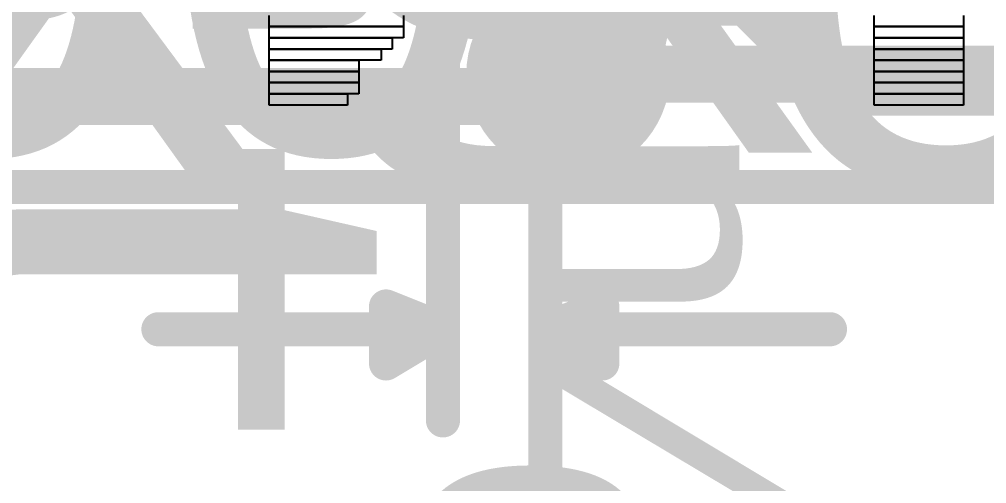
# Model space of a CAD drawing. Header units: inches. Extents: x -2.12 to 4.45, y -3.15 to 1.57.
# Drawn here: x 0.6064 to 0.7763, y -1.5477 to -1.4662 of the extents above; entities that cross this region are included whole.
import ezdxf

# ---------------------------------------------------------------- set-up
doc = ezdxf.new("R2010")
doc.units = ezdxf.units.IN
doc.header["$MEASUREMENT"] = 0
for name, color, linetype in [('Bottom', 5, 'Continuous'), ('Bottom Solder', 6, 'Continuous'), ('bPlace', 56, 'Continuous'), ('Dimension', 6, 'Continuous'), ('Keep-Out Layer', 6, 'Continuous'), ('Measures', 56, 'Continuous'), ('Top', 1, 'Continuous'), ('Top Solder', 216, 'Continuous'), ('Top Value', 56, 'Continuous'), ('Via Holes', 16, 'Continuous')]:
    doc.layers.add(name, color=color, linetype=linetype)
doc.styles.add('Arial', font='', dxfattribs={"height": 0.2})
doc.styles.add('Courier New', font='', dxfattribs={"height": 0.2})
doc.styles.get('Arial').set_extended_font_data('Arial')
doc.styles.get('Courier New').set_extended_font_data('Courier New')

# ---------------------------------------------------------------- blocks, each defined once
blk = doc.blocks.new('SMD3225_3_2X2_5X0_7_MTC_L_43')
at = {"layer": 'Measures', "style": 'Courier New'}
for s, p in [('Inner Pad Padstyle: RX47Y-4D0T', (-0.666, -0.315)), ('Alternate 1 Padstyle: OX60Y90D30P', (-0.712, -0.515))]:
    blk.add_text(s, height=0.0775, dxfattribs=at).set_placement(p)
blk = doc.blocks.new('TO_236AB_NEX_L_53')
at = {"layer": 'Measures', "style": 'Courier New'}
blk.add_text('Alt 2 Padstyle: OX90Y60D30P', height=0.0775, dxfattribs=at).set_placement((-0.583, -0.53))
blk = doc.blocks.new('TO_236_VIS_L_90')
at = {"layer": 'Measures', "const_width": 0.006}
blk.add_lwpolyline([(0.087, -0.152), (0.037, -0.152)], dxfattribs=at)
at = {"layer": 'Measures', "const_width": 0.003}
blk.add_lwpolyline([(0.0855, -0.152, 1), (0.0885, -0.152, 1)], format="xyb", close=True, dxfattribs=at)
at = {"layer": 'Measures', "style": 'Courier New'}
for s, height, p in [('0.075in/1.9mm', 0.03875, (-0.136, -0.197)), ('Top Padstyle: RX20Y40D0T', 0.0775, (-0.53, -0.308))]:
    blk.add_text(s, height=height, dxfattribs=at).set_placement(p)
blk = doc.blocks.new('TO_236AB_NEX_L_93')
at = {"layer": 'Measures', "const_width": 0.006}
for points in [[(0.134, 0.05), (0.134, 0.1)], [(0.14, 0.06), (0.13, 0.06)], [(0.134, 0.05), (0.13, 0.06)], [(0.134, 0.05), (0.14, 0.06)], [(0.134, 0.05), (0.01, 0.05)], [(0.21, 0.05), (0.134, 0.05)], [(0.134, 0.032), (0, 0.032)], [(0.13, 0.022), (0.134, 0.032)], [(0.14, 0.022), (0.134, 0.032)], [(0.134, -0.018), (0.134, 0.032)], [(0.15, 0.032), (0.134, 0.032)], [(0.14, 0.022), (0.13, 0.022)]]:
    blk.add_lwpolyline(points, dxfattribs=at)
at = {"layer": 'Measures', "const_width": 0.003}
for points in [[(0.1325, 0.1, 1), (0.1355, 0.1, 1)], [(0.1285, 0.06, 1), (0.1315, 0.06, 1)], [(0.1285, 0.06, 1), (0.1315, 0.06, 1)], [(0.1385, 0.06, 1), (0.1415, 0.06, 1)], [(0.1385, 0.06, 1), (0.1415, 0.06, 1)], [(0.1325, 0.05, 1), (0.1355, 0.05, 1)], [(0.1325, 0.05, 1), (0.1355, 0.05, 1)], [(0.1325, 0.05, 1), (0.1355, 0.05, 1)], [(0.1325, 0.05, 1), (0.1355, 0.05, 1)], [(0.1325, 0.05, 1), (0.1355, 0.05, 1)], [(0.1325, 0.032, 1), (0.1355, 0.032, 1)], [(0.1325, 0.032, 1), (0.1355, 0.032, 1)], [(0.1325, 0.032, 1), (0.1355, 0.032, 1)], [(0.1325, 0.032, 1), (0.1355, 0.032, 1)], [(0.1325, 0.032, 1), (0.1355, 0.032, 1)], [(0.1485, 0.032, 1), (0.1515, 0.032, 1)], [(0.1285, 0.022, 1), (0.1315, 0.022, 1)], [(0.1285, 0.022, 1), (0.1315, 0.022, 1)], [(0.1385, 0.022, 1), (0.1415, 0.022, 1)], [(0.1385, 0.022, 1), (0.1415, 0.022, 1)], [(0.1325, -0.018, 1), (0.1355, -0.018, 1)]]:
    blk.add_lwpolyline(points, format="xyb", close=True, dxfattribs=at)
at = {"layer": 'Measures', "style": 'Courier New'}
for s, p in [('0.018in/0.457mm', (0.154, 0.028)), ('0.056in/1.422mm', (-0.498, -0.012))]:
    blk.add_text(s, height=0.03875, dxfattribs=at).set_placement(p)

msp = doc.modelspace()

# ---------------------------------------------------------------- hatches: boundary and pattern name
at = {"layer": 'Bottom'}
h = msp.add_hatch(color=5, dxfattribs=at)
edge = h.paths.add_edge_path()
edge.add_arc((0.7028, -1.47583), 0.013905, 0, 360)
at = {"layer": 'Bottom Solder'}
h = msp.add_hatch(color=6, dxfattribs=at)
edge = h.paths.add_edge_path()
edge.add_arc((0.7028, -1.47583), 0.017905, 0, 360)
at = {"layer": 'Top'}
h = msp.add_hatch(color=1, dxfattribs=at)
edge = h.paths.add_edge_path()
edge.add_arc((0.7028, -1.47583), 0.013905, 0, 360)
at = {"layer": 'Top Solder'}
h = msp.add_hatch(color=216, dxfattribs=at)
edge = h.paths.add_edge_path()
edge.add_arc((0.7028, -1.47583), 0.017905, 0, 360)
at = {"layer": 'Via Holes'}
h = msp.add_hatch(color=7, dxfattribs=at)
edge = h.paths.add_edge_path()
edge.add_arc((0.7028, -1.47583), 0.005905, 0, 360)

# ---------------------------------------------------------------- linework, layer by layer
at = {"layer": 'Bottom', "const_width": 0.01}
msp.add_lwpolyline([(0.7028, -1.47583), (1.7478, -1.47583)], dxfattribs=at)
at = {"layer": 'Bottom', "const_width": 0.005}
msp.add_lwpolyline([(0.7003, -1.47583, 1), (0.7053, -1.47583, 1)], format="xyb", close=True, dxfattribs=at)
at = {"layer": 'bPlace'}
for p, q in [((0.65024, -1.46746), (0.65024, -1.46549)), ((0.67386, -1.46549), (0.67386, -1.46746)), ((0.75654, -1.46746), (0.75654, -1.46549)), ((0.77229, -1.46549), (0.77229, -1.46746)), ((0.67386, -1.46746), (0.65024, -1.46746)), ((0.65024, -1.46943), (0.65024, -1.46746)), ((0.65024, -1.46746), (0.67386, -1.46746)), ((0.67386, -1.46746), (0.67386, -1.46943)), ((0.77229, -1.46746), (0.75654, -1.46746)), ((0.75654, -1.46943), (0.75654, -1.46746)), ((0.75654, -1.46746), (0.77229, -1.46746)), ((0.77229, -1.46746), (0.77229, -1.46943)), ((0.67386, -1.46943), (0.65024, -1.46943)), ((0.65024, -1.4714), (0.65024, -1.46943)), ((0.65024, -1.46943), (0.67189, -1.46943)), ((0.67189, -1.46943), (0.67189, -1.4714)), ((0.77229, -1.46943), (0.75654, -1.46943)), ((0.75654, -1.4714), (0.75654, -1.46943)), ((0.75654, -1.46943), (0.77229, -1.46943)), ((0.77229, -1.46943), (0.77229, -1.4714)), ((0.67189, -1.4714), (0.65024, -1.4714)), ((0.65024, -1.47337), (0.65024, -1.4714)), ((0.65024, -1.4714), (0.66993, -1.4714)), ((0.66993, -1.4714), (0.66993, -1.47337)), ((0.77229, -1.4714), (0.75654, -1.4714)), ((0.75654, -1.47337), (0.75654, -1.4714)), ((0.75654, -1.4714), (0.77229, -1.4714)), ((0.77229, -1.4714), (0.77229, -1.47337)), ((0.66993, -1.47337), (0.65024, -1.47337)), ((0.65024, -1.47533), (0.65024, -1.47337)), ((0.65024, -1.47337), (0.66599, -1.47337)), ((0.66599, -1.47337), (0.66599, -1.47533)), ((0.77229, -1.47337), (0.75654, -1.47337)), ((0.75654, -1.47533), (0.75654, -1.47337)), ((0.75654, -1.47337), (0.77229, -1.47337)), ((0.77229, -1.47337), (0.77229, -1.47533)), ((0.66599, -1.47533), (0.65024, -1.47533)), ((0.65024, -1.4773), (0.65024, -1.47533)), ((0.65024, -1.47533), (0.66599, -1.47533)), ((0.66599, -1.47533), (0.66599, -1.4773)), ((0.77229, -1.47533), (0.75654, -1.47533)), ((0.75654, -1.4773), (0.75654, -1.47533)), ((0.75654, -1.47533), (0.77229, -1.47533)), ((0.77229, -1.47533), (0.77229, -1.4773)), ((0.66599, -1.4773), (0.65024, -1.4773)), ((0.65024, -1.47927), (0.65024, -1.4773)), ((0.65024, -1.4773), (0.66599, -1.4773)), ((0.66599, -1.4773), (0.66599, -1.47927)), ((0.77229, -1.4773), (0.75654, -1.4773)), ((0.75654, -1.47927), (0.75654, -1.4773)), ((0.75654, -1.4773), (0.77229, -1.4773)), ((0.77229, -1.4773), (0.77229, -1.47927)), ((0.66599, -1.47927), (0.65024, -1.47927)), ((0.65024, -1.48124), (0.65024, -1.47927)), ((0.65024, -1.47927), (0.66402, -1.47927)), ((0.66402, -1.47927), (0.66402, -1.48124)), ((0.77229, -1.47927), (0.75654, -1.47927)), ((0.75654, -1.48124), (0.75654, -1.47927)), ((0.75654, -1.47927), (0.77229, -1.47927)), ((0.77229, -1.47927), (0.77229, -1.48124)), ((0.66402, -1.48124), (0.65024, -1.48124)), ((0.77229, -1.48124), (0.75654, -1.48124))]:
    msp.add_line(p, q, dxfattribs=at)
at = {"layer": 'Dimension', "const_width": 0.006}
msp.add_lwpolyline([(-0.65035, -1.49561), (2.89296, -1.49561)], dxfattribs=at)
at = {"layer": 'Keep-Out Layer', "const_width": 0.006}
msp.add_lwpolyline([(-0.65035, -1.49561), (2.89296, -1.49561)], dxfattribs=at)
at = {"layer": 'Top', "const_width": 0.01}
for points in [[(0.7178, -1.44561), (0.7503, -1.47811)], [(0.69889, -1.47974), (0.7028, -1.47583)], [(0.7503, -1.47811), (1.54005, -1.47811)], [(-0.4622, -1.47974), (0.69889, -1.47974)]]:
    msp.add_lwpolyline(points, dxfattribs=at)
at = {"layer": 'Top', "const_width": 0.005}
for points in [[(0.7003, -1.47583, 1), (0.7053, -1.47583, 1)], [(0.7478, -1.47811, 1), (0.7528, -1.47811, 1)], [(0.7478, -1.47811, 1), (0.7528, -1.47811, 1)], [(0.69639, -1.47974, 1), (0.70139, -1.47974, 1)], [(0.69639, -1.47974, 1), (0.70139, -1.47974, 1)]]:
    msp.add_lwpolyline(points, format="xyb", close=True, dxfattribs=at)

# ---------------------------------------------------------------- block references
for name, p, rotation in [('SMD3225_3_2X2_5X0_7_MTC_L_43', (1.3918, -0.48961), 225), ('TO_236AB_NEX_L_93', (0.6488, -1.38661), 270), ('TO_236_VIS_L_90', (0.8988, -1.38561), 270)]:
    msp.add_blockref(name, p, dxfattribs=dict(rotation=rotation))
msp.add_blockref('TO_236AB_NEX_L_53', (-0.1622, -0.96561))

# ---------------------------------------------------------------- texts
at = {"layer": 'Top Value', "style": 'Arial'}
msp.add_text('100k', height=0.0775, dxfattribs=at).set_placement((0.5108, -1.48961))

doc.saveas('drawing.dxf')
